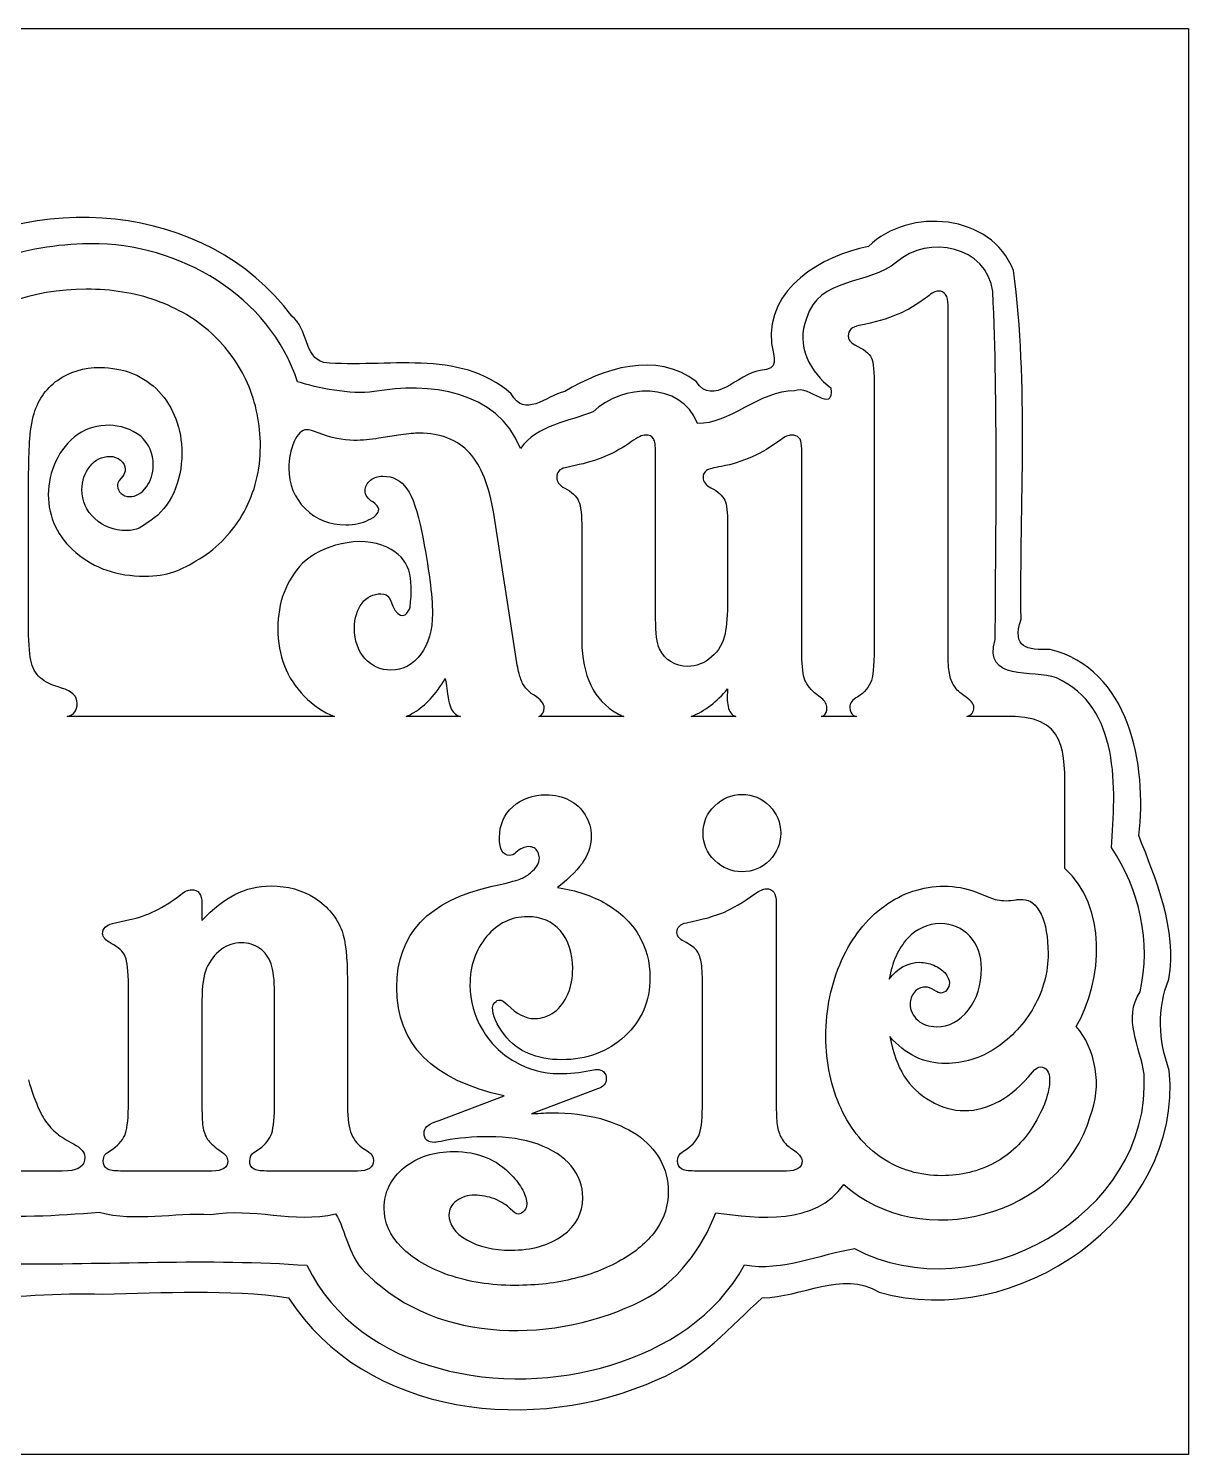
# Model space of a CAD drawing. Extents: x 1 to 301, y 0 to 200.
# Drawn here: x 138 to 300.7, y -0.1 to 199.9 of the extents above; entities that cross this region are included whole.
import ezdxf

# ---------------------------------------------------------------- set-up
doc = ezdxf.new("R2010")
doc.units = 0
doc.layers.add('Ebene_1', color=7, linetype='CONTINUOUS')

msp = doc.modelspace()

# ---------------------------------------------------------------- linework, layer by layer
at = {"layer": 'Ebene_1', "color": 7}
for points in [[(0.711916, 199.947045), (300.711916, 199.947045), (300.711916, -0.052955), (0.711916, -0.052955)], [(146.729819, 169.770033)], [(146.069189, 163.386542)], [(196.434589, 108.76714)], [(236.044057, 107.312447)], [(243.492795, 87.096823)], [(162.290591, 77.222063)], [(258.701669, 66.597893)], [(258.789839, 58.574673)], [(217.791989, 51.212673)], [(244.286302, 39.706823)]]:
    msp.add_lwpolyline(points, close=True, dxfattribs=at)
for points in [[(266.991004, 112.381906), (266.991004, 161.138618)], [(256.630913, 149.676787), (256.630913, 113.924964)], [(190.175023, 142.975904), (187.088907, 142.49118)], [(225.949065, 117.142856), (225.949065, 140.507321)], [(246.447556, 112.690413), (246.447556, 140.507321), (246.447556, 140.992045), (246.403632, 141.432846)], [(214.663449, 138.655753), (213.252682, 138.347246)], [(137.95754, 116.702055), (137.95754, 137.112695)], [(151.183087, 137.157137), (150.698362, 136.539602)], [(206.485654, 110.97114), (203.223839, 131.910945)], [(236.044057, 130.456255), (236.044057, 119.876023)], [(215.588974, 129.794797), (215.588974, 113.968888)], [(249.225165, 106.033973), (248.255197, 106.783281)], [(180.905304, 103.447567), (143.403718, 103.447567)], [(198.552806, 103.447567), (190.925882, 103.447567)], [(221.467685, 103.447567), (209.540766, 103.447567)], [(237.20316, 103.447567), (230.941525, 103.447567)], [(254.110654, 103.447567), (249.176587, 103.447567)], [(276.383524, 103.447567), (269.591363, 103.447567)], [(283.372432, 82.132589), (283.372432, 91.432426)], [(270.824693, 78.853163), (272.852543, 78.059653)], [(162.290591, 77.222063), (162.290591, 74.841543)], [(242.875623, 77.354313), (242.875623, 48.788073)], [(149.726731, 74.400713), (152.195421, 74.973793)], [(182.701351, 66.553803), (182.701351, 49.537493)], [(151.975001, 49.361163), (151.975001, 50.198753), (151.975001, 65.716213)], [(172.473931, 49.361163), (172.473931, 50.198753), (172.473931, 64.658203)], [(232.51595, 49.361163), (232.51595, 50.331003), (232.51595, 65.892553)], [(162.290591, 63.644283), (162.290591, 48.788073)], [(195.000711, 46.583883), (195.573801, 46.804303), (204.699131, 50.242833)], [(217.791989, 51.212673), (208.534411, 47.730063)], [(169.696661, 42.395933), (170.357911, 42.836773)], [(184.729201, 43.013103), (185.610881, 42.440013)], [(229.738676, 42.395933), (230.355848, 42.836773)], [(143.466841, 39.750913), (142.673341, 39.706813), (125.833361, 39.706813)], [(163.701271, 39.706823), (150.872911, 39.706823)], [(184.112031, 39.706823), (171.371841, 39.706823)], [(244.286302, 39.706823), (231.413857, 39.706823)]]:
    msp.add_lwpolyline(points, dxfattribs=at)
for points in [[(174.894541, 159.613423), (162.997691, 175.762553), (138.249621, 177.399403), (122.326181, 166.427873)], [(276.1445, 166.015763), (273.058112, 173.968783), (261.542253, 174.955403), (255.816377, 169.377093)], [(273.262661, 163.039179), (272.388676, 169.495319), (264.247942, 171.025282), (259.735322, 167.199648)], [(145.540239, 169.736457), (136.773448, 169.466678), (127.041771, 166.241216), (120.642535, 159.971679)], [(146.729832, 169.770046), (146.332603, 169.766792), (145.936238, 169.755468), (145.540239, 169.736457)], [(175.714095, 150.396538), (171.798814, 162.444083), (159.043863, 169.870932), (146.729819, 169.770033)], [(255.816377, 169.377093), (249.184997, 168.056413), (241.478447, 163.554593), (242.195287, 155.783343)], [(259.735322, 167.199648), (255.88123, 163.845525), (248.759718, 165.204978), (247.137642, 159.263699)], [(277.220672, 117.101703), (277.006054, 133.380213), (278.34205, 149.875853), (276.1445, 166.015763)], [(146.069189, 163.386542), (138.369229, 163.386542), (131.536182, 160.874043), (125.570182, 155.848502)], [(155.855671, 161.799561), (152.857981, 162.857571), (149.595889, 163.386542), (146.069189, 163.386542)], [(264.081106, 162.328728), (262.670427, 161.241327), (261.289072, 160.418534), (259.937173, 159.860144)], [(265.580238, 163.122478), (265.198179, 163.122478), (264.698276, 162.857727), (264.081106, 162.328728)], [(266.991004, 161.138618), (266.991004, 162.461128), (266.520691, 163.122478), (265.580238, 163.122478)], [(273.598558, 114.254042), (273.670879, 130.51214), (273.980799, 146.842771), (273.262661, 163.039179)], [(163.614371, 157.214827), (161.527739, 159.154508), (158.94153, 160.682781), (155.855671, 161.799561)], [(179.382821, 153.101703), (176.608291, 153.810503), (177.154671, 157.938493), (174.894541, 159.613423)], [(247.137642, 159.263699), (245.51486, 155.611843), (247.727115, 151.540025), (250.545703, 149.574366)], [(254.470839, 158.27316), (253.471608, 158.096831), (252.972223, 157.611979), (252.972223, 156.81847)], [(259.937173, 159.860144), (258.467714, 159.242974), (256.645634, 158.714001), (254.470839, 158.27316)], [(168.68383, 150.205953), (167.508267, 152.850982), (165.818561, 155.186978), (163.614371, 157.214827)], [(252.972223, 156.81847), (252.972223, 156.31886), (253.280576, 155.9072), (253.897746, 155.583919)], [(205.671881, 148.730603), (198.291541, 155.165343), (188.114361, 152.240623), (179.382821, 153.101703)], [(231.656227, 150.435683), (226.069077, 154.709313), (218.550989, 152.298013), (213.218761, 149.031393)], [(242.195287, 155.783343), (242.544597, 153.782073), (243.452767, 152.059783), (240.603487, 152.002093)], [(253.897746, 155.583919), (255.132091, 154.996139), (255.911276, 154.378911), (256.234557, 153.732352)], [(142.013621, 150.60231), (143.718191, 151.80727), (145.716245, 152.409954), (148.008606, 152.409954)], [(148.008606, 152.409954), (149.595613, 152.409954), (151.138931, 152.116134), (152.637779, 151.528351)], [(240.603487, 152.002093), (237.516277, 151.520033), (234.002867, 146.762723), (231.656227, 150.435683)], [(256.234557, 153.732352), (256.499055, 153.115171), (256.630913, 151.763415), (256.630913, 149.676787)], [(138.618998, 145.532853), (139.206778, 147.707654), (140.338441, 149.39736), (142.013621, 150.60231)], [(152.637779, 151.528351), (153.989678, 150.969953), (155.194525, 150.147171), (156.252546, 149.05977)], [(170.491471, 141.344994), (170.491471, 144.489636), (169.888787, 147.443383), (168.68383, 150.205953)], [(186.471577, 149.016778), (183.057817, 148.555585), (178.480784, 149.54908), (175.714095, 150.396538)], [(206.975753, 141.064808), (203.762822, 149.20922), (194.02464, 150.38678), (186.471577, 149.016778)], [(231.844517, 144.560718), (229.439243, 150.522646), (221.26729, 150.089391), (217.190633, 146.201447)], [(250.545703, 149.574366), (250.89077, 145.623629), (247.580692, 150.061189), (245.446272, 149.121164)], [(156.252546, 149.05977), (157.281166, 147.94298), (158.074371, 146.649879), (158.632761, 145.18042)], [(213.218761, 149.031393), (210.459131, 148.394353), (207.589001, 145.228223), (205.671881, 148.730603)], [(245.446272, 149.121164), (240.465409, 149.164114), (236.164165, 144.34797), (231.844517, 144.560718)], [(217.190633, 146.201447), (213.699823, 144.779143), (209.355198, 144.353555), (206.975753, 141.064808)], [(137.95754, 137.112695), (138.037627, 139.925809), (137.969129, 142.926485), (138.618998, 145.532853)], [(153.696113, 142.755763), (151.016243, 144.81198), (147.485948, 144.714489), (144.923522, 143.06427)], [(158.632761, 145.18042), (159.191162, 143.71097), (159.470437, 142.123523), (159.470437, 140.418952)], [(144.923522, 143.06427), (142.098052, 141.047174), (140.760636, 137.724854), (140.735146, 134.600188)], [(155.459312, 138.699679), (155.459312, 140.31608), (154.871683, 141.66837), (153.696113, 142.755763)], [(175.230717, 142.005936), (174.731106, 140.830366), (174.48089, 139.581387), (174.48089, 138.258878)], [(176.94999, 143.681286), (176.30343, 143.681286), (175.730335, 143.122727), (175.230717, 142.005936)], [(178.580897, 143.240488), (177.875558, 143.534376), (177.332051, 143.681286), (176.94999, 143.681286)], [(183.606433, 142.18267), (182.078202, 142.18267), (180.403019, 142.535145), (178.580897, 143.240488)], [(187.088907, 142.49118), (185.972117, 142.285458), (184.811393, 142.18267), (183.606433, 142.18267)], [(192.775899, 143.196561), (192.129339, 143.196561), (191.262416, 143.122864), (190.175023, 142.975904)], [(199.829214, 140.418952), (198.124641, 142.270464), (195.773585, 143.196561), (192.775899, 143.196561)], [(222.55444, 142.005936), (220.320867, 140.389536), (217.690531, 139.272923), (214.663449, 138.655753)], [(224.538299, 142.931978), (224.068074, 142.931978), (223.406727, 142.623106), (222.55444, 142.005936)], [(225.64004, 142.402811), (225.434316, 142.755472), (225.067304, 142.931978), (224.538299, 142.931978)], [(225.949065, 140.507321), (225.949065, 141.447779), (225.845764, 142.079522), (225.64004, 142.402811)], [(243.449805, 142.226596), (240.892949, 140.316294), (238.145296, 139.081851), (235.206381, 138.523462)], [(244.992863, 142.931978), (244.610808, 142.931978), (244.096368, 142.696814), (243.449805, 142.226596)], [(246.403632, 141.432846), (246.403632, 142.432074), (245.933317, 142.931978), (244.992863, 142.931978)], [(159.470437, 140.418952), (159.470437, 138.361714), (159.088374, 136.49551), (158.324254, 134.820329)], [(168.199102, 132.175528), (169.727344, 134.938109), (170.491471, 137.994636), (170.491471, 141.344994)], [(203.223839, 131.910945), (202.636051, 135.760926), (201.504394, 138.596823), (199.829214, 140.418952)], [(145.452172, 135.261128), (145.452172, 136.52486), (145.834244, 137.626937), (146.598355, 138.567388)], [(146.598355, 138.567388), (147.333085, 139.478446), (148.259174, 139.934228), (149.375964, 139.934228)], [(149.375964, 139.934228), (149.934354, 139.934228), (150.433739, 139.757722), (150.87458, 139.405061)], [(150.87458, 139.405061), (151.31541, 139.023003), (151.536038, 138.596817), (151.536038, 138.126587)], [(151.536038, 138.126587), (151.536038, 137.803308), (151.418209, 137.480408), (151.183087, 137.157137)], [(154.489347, 135.658003), (155.135906, 136.510284), (155.459312, 137.52412), (155.459312, 138.699679)], [(174.48089, 138.258878), (174.48089, 136.025308), (175.245017, 134.144568), (176.773256, 132.616329)], [(213.252682, 138.347246), (212.459176, 138.170904), (212.062576, 137.715122), (212.062576, 136.980404)], [(235.206381, 138.523462), (234.089593, 138.347122), (233.384124, 138.156101), (233.090233, 137.950371)], [(150.698362, 136.539602), (150.522033, 136.333873), (150.433779, 136.06965), (150.433779, 135.746371)], [(185.193414, 135.128836), (185.193414, 135.687226), (185.443112, 136.172596), (185.942722, 136.584045)], [(185.942722, 136.584045), (186.412953, 136.966106), (186.986048, 137.157137), (187.661998, 137.157137)], [(187.661998, 137.157137), (189.102066, 137.157137), (190.233734, 136.56899), (191.056623, 135.39342)], [(212.062576, 136.980404), (212.062576, 136.686504), (212.150825, 136.422292), (212.327159, 136.18717)], [(212.327159, 136.18717), (212.532884, 135.922671), (212.826701, 135.687507), (213.208759, 135.481788)], [(233.090233, 137.950371), (232.766949, 137.71526), (232.605508, 137.377318), (232.605506, 136.936477)], [(232.605506, 136.936477), (232.605506, 136.378088), (232.973036, 135.907762), (233.707765, 135.525711)], [(140.735146, 134.600188), (140.735146, 131.367377), (142.028258, 128.648802), (144.614496, 126.444613)], [(147.259814, 131.205563), (146.054864, 132.322353), (145.452172, 133.67412), (145.452172, 135.261128)], [(150.433779, 135.746371), (150.433779, 135.3937), (150.610285, 135.055758), (150.962946, 134.73248)], [(150.962946, 134.73248), (151.286227, 134.438589), (151.66829, 134.291679), (152.109129, 134.291679)], [(152.109129, 134.291679), (153.049579, 134.291679), (153.842787, 134.746934), (154.489347, 135.658003)], [(158.324254, 134.820329), (157.560143, 133.174539), (156.487663, 131.881428), (155.106363, 130.94098)], [(186.251231, 133.541855), (185.545892, 133.982685), (185.193414, 134.511667), (185.193414, 135.128836)], [(191.056623, 135.39342), (191.850129, 134.24725), (192.540544, 132.2196), (193.128332, 129.310072)], [(213.208759, 135.481788), (214.1786, 134.982167), (214.824895, 134.379486), (215.148176, 133.674146)], [(233.707765, 135.525711), (234.677606, 135.026093), (235.323901, 134.452998), (235.647182, 133.806438)], [(161.939021, 125.563014), (164.55466, 127.150022), (166.641484, 129.35417), (168.199102, 132.175528)], [(176.773256, 132.616329), (178.301487, 131.088098), (180.197279, 130.323963), (182.460247, 130.323963)], [(185.678139, 131.029345), (186.618589, 131.470186), (187.088905, 131.969563), (187.088907, 132.527961)], [(187.088907, 132.527961), (187.088907, 132.851242), (186.809621, 133.189184), (186.251231, 133.541855)], [(215.148176, 133.674146), (215.442067, 132.968804), (215.588974, 131.675706), (215.588974, 129.794797)], [(235.647182, 133.806438), (235.911684, 133.189268), (236.044057, 132.072655), (236.044057, 130.456255)], [(151.66833, 129.530213), (149.93437, 129.530213), (148.464763, 130.088783), (147.259814, 131.205563)], [(155.106363, 130.94098), (153.725082, 130.000529), (153.284731, 129.530213), (151.66833, 129.530213)], [(182.460247, 130.323963), (183.694589, 130.323963), (184.76707, 130.559117), (185.678139, 131.029345)], [(188.23509, 127.193921), (184.54872, 129.025957), (178.856159, 127.383403), (176.420823, 124.945998)], [(193.128332, 129.310072), (194.127557, 124.225751), (194.627463, 120.419622), (194.627463, 117.892164)], [(144.614496, 126.444613), (147.171355, 124.240433), (150.389834, 123.138354), (154.269205, 123.138354)], [(191.496905, 118.773763), (191.95746, 122.985626), (191.595619, 125.604564), (188.23509, 127.193921)], [(154.269205, 123.138354), (157.472624, 123.138354), (159.32339, 123.946603), (161.939021, 125.563014)], [(176.420823, 124.945998), (174.099083, 122.536085), (172.938348, 119.479571), (172.938348, 115.776529)], [(184.752615, 119.346856), (185.428554, 120.228524), (186.310014, 120.669773), (187.397414, 120.669773)], [(187.397414, 120.669773), (188.661154, 120.669773), (188.602102, 119.905635), (189.336831, 118.377404)], [(183.694798, 115.820455), (183.694798, 117.260524), (184.047265, 118.435784), (184.752615, 119.346856)], [(189.336831, 118.377404), (190.511753, 116.737324), (191.303484, 118.155154), (191.496905, 118.773763)], [(236.044057, 119.876023), (236.044057, 117.760012), (235.92622, 116.158547), (235.691106, 115.071147)], [(138.266563, 111.368015), (138.060844, 112.367243), (137.95754, 114.145195), (137.95754, 116.702055)], [(194.627463, 117.892164), (194.627463, 115.570424), (194.083438, 113.67515), (192.99604, 112.205688)], [(226.477716, 112.954996), (226.125045, 113.719108), (225.949065, 115.115004), (225.949065, 117.142856)], [(281.283172, 112.869283), (278.080267, 112.758283), (275.889138, 113.005233), (277.220672, 117.101703)], [(172.938348, 115.776529), (172.938348, 111.98533), (174.172275, 108.826015), (176.640964, 106.298556)], [(185.14949, 111.588156), (184.17965, 112.704947), (183.694798, 114.115874), (183.694798, 115.820455)], [(235.691106, 115.071147), (235.426607, 113.748638), (234.794846, 112.661095), (233.795615, 111.808813)], [(282.186665, 108.853854), (278.902747, 110.09343), (271.82655, 108.275202), (273.598558, 114.254042)], [(192.99604, 112.205688), (191.908645, 110.706848), (190.512751, 109.957246), (188.808181, 109.957246)], [(215.588974, 113.968888), (215.588974, 111.647148), (216.015165, 109.604448), (216.867449, 107.841098)], [(230.445432, 110.486413), (228.652694, 110.486413), (227.33, 111.309206), (226.477716, 112.954996)], [(246.800507, 108.854989), (246.565396, 109.648498), (246.447556, 110.927063), (246.447556, 112.690413)], [(256.630913, 113.924964), (256.630913, 111.250543), (256.499055, 109.443005), (256.234557, 108.502556)], [(267.167222, 109.516448), (267.049665, 110.133617), (266.991004, 111.088776), (266.991004, 112.381906)], [(293.726331, 86.770953), (294.959677, 96.602543), (292.414089, 110.164323), (281.283172, 112.869283)], [(139.588963, 108.899431), (138.913024, 109.487222), (138.472295, 110.310004), (138.266563, 111.368015)], [(188.808181, 109.957246), (187.338732, 109.957246), (186.119339, 110.500756), (185.14949, 111.588156)], [(206.970897, 108.899431), (206.794561, 109.340269), (206.632601, 110.030689), (206.485654, 110.97114)], [(233.795615, 111.808813), (232.796384, 110.927134), (231.679776, 110.486413), (230.445432, 110.486413)], [(142.586714, 107.444739), (141.264204, 107.8268), (140.264924, 108.311652), (139.588963, 108.899431)], [(192.026588, 104.00619), (193.642999, 104.976028), (195.112082, 106.562959), (196.434589, 108.76714)], [(196.434589, 108.76714), (196.522758, 108.29692), (196.655124, 107.414942), (196.831464, 106.121822)], [(207.720205, 107.444739), (207.396924, 107.8268), (207.147232, 108.311652), (206.970897, 108.899431)], [(248.255197, 106.783281), (247.520473, 107.40045), (247.035621, 108.09087), (246.800507, 108.854989)], [(256.234557, 108.502556), (255.911276, 107.562095), (255.264465, 106.79797), (254.294621, 106.21019)], [(267.828162, 107.753248), (267.504886, 108.252858), (267.284779, 108.840498), (267.167222, 109.516448)], [(289.897304, 85.07081), (290.50597, 93.295801), (291.207814, 104.807264), (282.186665, 108.853854)], [(144.790714, 105.284149), (144.790714, 106.283377), (144.056172, 107.003909), (142.586714, 107.444739)], [(176.640964, 106.298556), (177.873515, 105.020915), (179.296063, 104.071757), (180.905304, 103.447567)], [(196.831464, 106.121822), (196.978411, 105.063812), (197.257691, 104.343806), (197.66914, 103.961748)], [(208.822462, 106.474774), (208.381627, 106.768662), (208.014097, 107.092068), (207.720205, 107.444739)], [(210.321081, 104.66713), (210.321083, 105.25491), (209.821693, 105.857593), (208.822462, 106.474774)], [(216.867449, 107.841098), (217.719735, 106.077748), (218.939645, 104.770103), (220.526658, 103.917822)], [(230.941525, 103.447567), (232.844911, 104.227096), (234.546026, 105.514818), (236.044057, 107.312447)], [(236.044057, 107.312447), (236.014667, 107.047949), (236.000131, 106.636289), (236.000131, 106.077899)], [(236.000131, 106.077899), (236.000131, 105.137448), (236.16158, 104.431979), (236.484856, 103.961748)], [(249.974473, 104.66713), (249.974473, 105.166751), (249.72478, 105.622522), (249.225165, 106.033973)], [(254.294621, 106.21019), (253.559894, 105.828129), (253.192364, 105.328742), (253.192364, 104.711572)], [(269.195004, 106.386406), (268.636609, 106.739077), (268.180833, 107.194858), (267.828162, 107.753248)], [(270.605771, 104.711572), (270.605771, 105.240572), (270.135458, 105.798626), (269.195004, 106.386406)], [(143.403718, 103.447567), (144.326907, 103.708436), (144.790714, 104.319147), (144.790714, 105.284149)], [(190.925882, 103.447567), (191.310096, 103.611638), (191.677928, 103.796989), (192.026588, 104.00619)], [(209.540766, 103.447567), (210.06036, 103.647968), (210.321083, 104.05372), (210.321081, 104.66713)], [(249.533672, 103.609315), (249.827563, 103.815034), (249.974473, 104.167512), (249.974473, 104.66713)], [(253.192364, 104.711572), (253.192364, 104.211951), (253.36886, 103.844424), (253.721531, 103.609315)], [(269.591363, 103.447567), (270.266906, 103.652876), (270.605771, 104.073913), (270.605771, 104.711572)], [(197.66914, 103.961748), (197.888048, 103.727198), (198.184149, 103.557327), (198.552806, 103.447567)], [(220.526658, 103.917822), (220.826518, 103.742432), (221.142774, 103.589196), (221.467685, 103.447567)], [(236.484856, 103.961748), (236.65693, 103.727108), (236.89787, 103.557317), (237.20316, 103.447567)], [(249.176587, 103.447567), (249.320444, 103.491766), (249.441665, 103.544865), (249.533672, 103.609315)], [(253.721531, 103.609315), (253.822726, 103.544916), (253.954745, 103.491808), (254.110654, 103.447567)], [(283.372432, 91.432426), (283.255068, 96.950121), (284.268139, 103.180299), (276.383524, 103.447567)], [(205.889391, 90.799853), (207.153125, 91.91664), (208.710748, 92.475033), (210.56226, 92.475033)], [(210.56226, 92.475033), (211.796604, 92.475033), (212.884003, 92.225227), (213.824455, 91.725613)], [(234.235215, 90.932103), (235.352003, 91.99011), (236.63043, 92.519113), (238.070498, 92.519113)], [(238.070498, 92.519113), (239.569344, 92.519113), (240.847772, 91.99011), (241.905781, 90.932103)], [(204.037871, 86.479643), (204.037871, 88.213603), (204.655045, 89.653673), (205.889391, 90.799853)], [(213.824455, 91.725613), (214.735519, 91.255387), (215.484942, 90.56474), (216.072724, 89.653673)], [(232.604117, 87.096823), (232.604117, 88.595663), (233.147817, 89.87409), (234.235215, 90.932103)], [(241.905781, 90.932103), (242.963791, 89.87409), (243.492795, 88.595663), (243.492795, 87.096823)], [(216.072724, 89.653673), (216.631118, 88.742613), (216.910315, 87.758077), (216.910315, 86.700063)], [(205.448551, 83.966873), (204.508098, 83.966873), (204.037871, 84.804463), (204.037871, 86.479643)], [(216.910315, 86.700063), (216.910315, 85.49511), (216.57234, 84.348933), (215.896389, 83.261533)], [(234.235215, 83.261533), (233.147817, 84.319547), (232.604117, 85.597977), (232.604117, 87.096823)], [(243.492795, 87.096823), (243.492795, 85.597977), (242.963791, 84.319547), (241.905781, 83.261533)], [(297.960906, 66.591933), (299.13112, 73.647773), (296.165339, 80.585783), (293.726331, 86.770953)], [(206.330221, 84.363633), (206.065721, 84.099127), (205.771831, 83.966873), (205.448551, 83.966873)], [(208.093571, 85.201223), (207.564565, 85.201223), (206.976781, 84.922027), (206.330221, 84.363633)], [(208.887081, 85.024883), (208.681355, 85.142443), (208.416851, 85.201223), (208.093571, 85.201223)], [(209.416081, 84.451793), (209.269135, 84.7163), (209.092801, 84.90733), (208.887081, 85.024883)], [(209.636501, 83.614203), (209.636501, 83.87871), (209.563028, 84.157907), (209.416081, 84.451793)], [(293.917214, 64.836387), (295.508774, 71.753143), (293.860216, 79.232599), (289.897304, 85.07081)], [(208.402161, 81.542273), (209.225055, 82.188833), (209.636501, 82.879477), (209.636501, 83.614203)], [(215.896389, 83.261533), (215.220439, 82.174133), (213.986095, 80.9104), (212.193357, 79.470333)], [(238.070498, 81.674523), (236.63043, 81.674523), (235.352003, 82.203527), (234.235215, 83.261533)], [(241.905781, 83.261533), (240.847772, 82.203527), (239.569344, 81.674523), (238.070498, 81.674523)], [(284.959934, 59.980453), (288.793679, 66.535907), (289.258782, 76.923237), (283.372432, 82.132589)], [(203.023941, 79.646673), (204.993015, 80.087507), (206.286138, 80.42548), (206.903311, 80.660593)], [(206.903311, 80.660593), (207.344151, 80.778153), (207.843768, 81.072047), (208.402161, 81.542273)], [(152.195421, 74.973793), (154.546555, 75.44402), (156.912381, 76.604893), (159.292901, 78.456413)], [(159.292901, 78.456413), (159.880681, 78.92664), (160.380298, 79.161753), (160.791751, 79.161753)], [(160.791751, 79.161753), (161.790978, 79.161753), (162.290591, 78.51519), (162.290591, 77.222063)], [(162.290591, 74.841543), (163.848218, 76.487337), (165.391148, 77.706987), (166.919381, 78.500493)], [(166.919381, 78.500493), (168.477008, 79.294), (170.166885, 79.690753), (171.989011, 79.690753)], [(171.989011, 79.690753), (174.310751, 79.690753), (176.367991, 79.117667), (178.160731, 77.971493)], [(189.622491, 65.451713), (189.622491, 72.945947), (194.089641, 77.6776), (203.023941, 79.646673)], [(212.193357, 79.470333), (214.808991, 79.058887), (217.08665, 78.29477), (219.026333, 77.177983)], [(235.60181, 76.031803), (236.747987, 76.531423), (238.17336, 77.38371), (239.87793, 78.588663)], [(239.87793, 78.588663), (240.553881, 79.05889), (241.082886, 79.294003), (241.464944, 79.294003)], [(241.464944, 79.294003), (242.405397, 79.294003), (242.875623, 78.64744), (242.875623, 77.354313)], [(258.040415, 76.869393), (260.597271, 78.720913), (263.38924, 79.646673), (266.416321, 79.646673)], [(266.416321, 79.646673), (268.032724, 79.646673), (269.502181, 79.38217), (270.824693, 78.853163)], [(272.852543, 78.059653), (273.469715, 77.765767), (274.233833, 77.618823), (275.144897, 77.618823)], [(178.160731, 77.971493), (179.982858, 76.766533), (181.246591, 75.223603), (181.951931, 73.342703)], [(219.026333, 77.177983), (220.995406, 76.002417), (222.508947, 74.547653), (223.566956, 72.813693)], [(230.26768, 74.532963), (232.530644, 74.973797), (234.308688, 75.47341), (235.60181, 76.031803)], [(252.04503, 69.242913), (253.514488, 72.505107), (255.512949, 75.047267), (258.040415, 76.869393)], [(275.144897, 77.618823), (275.556345, 77.618823), (276.026571, 77.662907), (276.555575, 77.751073)], [(276.555575, 77.751073), (276.702521, 77.780473), (277.011107, 77.795173), (277.481333, 77.795173)], [(277.481333, 77.795173), (278.509953, 77.795173), (279.362239, 77.10453), (280.038189, 75.723243)], [(148.360141, 72.990033), (148.360141, 73.72476), (148.815671, 74.194987), (149.726731, 74.400713)], [(207.961321, 75.370553), (205.698355, 75.370553), (203.788061, 74.444793), (202.230441, 72.593273)], [(212.590111, 73.386783), (211.443935, 74.709297), (209.901005, 75.370553), (207.961321, 75.370553)], [(228.945169, 73.166363), (228.945169, 73.90109), (229.386006, 74.356623), (230.26768, 74.532963)], [(265.887315, 74.400713), (264.123967, 74.400713), (262.595731, 73.710067), (261.302608, 72.328773)], [(270.031184, 72.637363), (268.943786, 73.81293), (267.562496, 74.400713), (265.887315, 74.400713)], [(280.038189, 75.723243), (280.684751, 74.34195), (281.008031, 72.505127), (281.008031, 70.212773)], [(149.550401, 71.623433), (148.756895, 72.064273), (148.360141, 72.519807), (148.360141, 72.990033)], [(181.951931, 73.342703), (182.451545, 71.90263), (182.701351, 69.639663), (182.701351, 66.553803)], [(202.230441, 72.593273), (200.672815, 70.712373), (199.894001, 68.434717), (199.894001, 65.760303)], [(214.309376, 68.096733), (214.309376, 70.30092), (213.736288, 72.06427), (212.590111, 73.386783)], [(223.566956, 72.813693), (224.624966, 71.050347), (225.15397, 69.051887), (225.15397, 66.818313)], [(229.915011, 71.932023), (229.26845, 72.22591), (228.945169, 72.637357), (228.945169, 73.166363)], [(261.302608, 72.328773), (260.009486, 70.947487), (259.142507, 69.037193), (258.701669, 66.597893)], [(271.662281, 68.096733), (271.662281, 69.948253), (271.118582, 71.461797), (270.031184, 72.637363)], [(151.534171, 69.771923), (151.240278, 70.477257), (150.579021, 71.094427), (149.550401, 71.623433)], [(164.979701, 70.785843), (164.098028, 70.080503), (163.422078, 69.19883), (162.951851, 68.140823)], [(167.801061, 71.711603), (166.772441, 71.711603), (165.831988, 71.403017), (164.979701, 70.785843)], [(170.402001, 70.918093), (169.667268, 71.4471), (168.800288, 71.711603), (167.801061, 71.711603)], [(171.989011, 68.757993), (171.695118, 69.66906), (171.166115, 70.389093), (170.402001, 70.918093)], [(231.678359, 70.697673), (231.32569, 71.079733), (230.737907, 71.491183), (229.915011, 71.932023)], [(232.339615, 69.022493), (232.192669, 69.757227), (231.972251, 70.31562), (231.678359, 70.697673)], [(281.008031, 70.212773), (281.008031, 67.567753), (280.346775, 65.069677), (279.024263, 62.718543)], [(151.975001, 65.716213), (151.975001, 67.744067), (151.828058, 69.09597), (151.534171, 69.771923)], [(162.951851, 68.140823), (162.511011, 67.14159), (162.290591, 65.642743), (162.290591, 63.644283)], [(172.473931, 64.658203), (172.473931, 66.509723), (172.312291, 67.87632), (171.989011, 68.757993)], [(213.64812, 64.525953), (214.088958, 65.64274), (214.309376, 66.833), (214.309376, 68.096733)], [(232.51595, 65.892553), (232.51595, 67.362007), (232.457172, 68.40532), (232.339615, 69.022493)], [(249.840844, 58.574653), (249.840844, 62.424633), (250.575573, 65.98072), (252.04503, 69.242913)], [(258.701669, 66.597893), (259.906624, 68.184907), (261.346692, 68.978413), (263.021873, 68.978413)], [(263.021873, 68.978413), (263.668435, 68.978413), (264.314996, 68.846163), (264.961557, 68.581663)], [(264.961557, 68.581663), (265.637507, 68.258377), (266.166512, 67.89101), (266.54857, 67.479563)], [(269.854849, 62.321773), (271.059804, 63.879393), (271.662281, 65.80438), (271.662281, 68.096733)], [(225.15397, 66.818313), (225.15397, 63.556113), (223.978404, 60.822923), (221.627272, 58.618743)], [(266.54857, 67.479563), (266.960018, 66.97995), (267.165742, 66.52442), (267.165742, 66.112973)], [(267.165742, 66.112973), (267.165742, 65.730913), (267.048186, 65.392937), (266.813073, 65.099043)], [(298.021456, 53.818493), (296.490116, 58.014433), (296.271441, 62.502203), (297.960906, 66.591933)], [(204.699131, 50.242833), (194.648038, 52.417633), (189.622491, 57.48726), (189.622491, 65.451713)], [(199.894001, 65.760303), (199.894001, 63.556117), (200.467091, 61.498877), (201.613271, 59.588583)], [(211.75252, 62.013183), (212.516638, 62.571577), (213.148505, 63.409167), (213.64812, 64.525953)], [(262.27245, 64.790463), (261.861002, 64.290843), (261.655278, 63.747143), (261.655278, 63.159363)], [(263.771296, 65.495803), (263.154124, 65.495803), (262.654509, 65.26069), (262.27245, 64.790463)], [(265.00564, 65.054963), (264.594192, 65.348857), (264.182744, 65.495803), (263.771296, 65.495803)], [(265.931398, 64.658203), (265.813842, 64.658203), (265.505256, 64.790457), (265.00564, 65.054963)], [(266.813073, 65.099043), (266.548571, 64.80515), (266.254679, 64.658203), (265.931398, 64.658203)], [(294.471702, 53.302724), (293.935521, 57.217112), (291.460057, 61.083342), (293.917214, 64.836387)], [(203.068031, 62.630353), (203.068031, 62.89486), (203.170891, 63.129973), (203.376611, 63.335693)], [(204.743211, 58.795073), (203.626425, 60.264533), (203.068031, 61.54296), (203.068031, 62.630353)], [(203.376611, 63.335693), (203.611725, 63.570807), (203.832145, 63.688363), (204.037871, 63.688363)], [(204.037871, 63.688363), (204.331765, 63.688363), (204.699128, 63.467947), (205.139961, 63.027113)], [(205.139961, 63.027113), (206.433088, 61.733987), (207.711518, 61.087423), (208.975251, 61.087423)], [(208.975251, 61.087423), (210.003868, 61.087423), (210.929624, 61.39601), (211.75252, 62.013183)], [(261.655278, 63.159363), (261.655278, 62.248297), (262.007948, 61.48418), (262.713287, 60.867013)], [(265.35831, 59.941253), (267.121659, 59.941253), (268.620505, 60.73476), (269.854849, 62.321773)], [(279.024263, 62.718543), (277.672363, 60.36741), (275.909015, 58.457117), (273.734218, 56.987663)], [(262.713287, 60.867013), (263.418627, 60.24984), (264.300301, 59.941253), (265.35831, 59.941253)], [(201.613271, 59.588583), (202.700665, 57.67829), (204.228898, 56.16475), (206.197971, 55.047963)], [(212.766446, 55.312463), (209.210363, 55.312463), (206.535951, 56.473333), (204.743211, 58.795073)], [(221.627272, 58.618743), (219.246752, 56.414557), (216.293144, 55.312463), (212.766446, 55.312463)], [(251.956863, 48.479483), (250.546184, 51.477177), (249.840844, 54.842233), (249.840844, 58.574653)], [(266.680823, 54.783473), (263.594963, 54.783473), (260.964635, 56.047207), (258.789839, 58.574673)], [(258.789839, 58.574653), (259.289455, 56.252913), (259.95071, 54.416093), (260.773606, 53.064193)], [(286.921054, 47.341947), (288.669075, 51.562197), (287.677436, 56.92506), (284.959934, 59.980453)], [(273.734218, 56.987663), (271.500643, 55.518203), (269.149511, 54.783473), (266.680823, 54.783473)], [(206.197971, 55.047963), (208.108265, 53.93117), (210.165505, 53.372773), (212.369692, 53.372773)], [(278.803845, 53.549113), (279.244683, 54.048727), (279.626741, 54.298533), (279.950021, 54.298533)], [(279.950021, 54.298533), (280.332081, 54.298533), (280.640667, 54.136893), (280.875779, 53.813613)], [(137.956381, 52.491103), (138.397221, 50.992257), (138.779281, 49.87547), (139.102561, 49.140743)], [(212.369692, 53.372773), (213.897928, 53.372773), (215.35269, 53.51972), (216.73398, 53.813613)], [(216.73398, 53.813613), (217.08665, 53.90178), (217.409931, 53.945863), (217.703822, 53.945863)], [(217.703822, 53.945863), (218.11527, 53.945863), (218.438551, 53.828307), (218.673664, 53.593193)], [(219.026333, 52.623353), (219.026333, 51.976793), (218.614885, 51.506567), (217.791989, 51.212673)], [(218.673664, 53.593193), (218.908777, 53.35808), (219.026333, 53.0348), (219.026333, 52.623353)], [(253.852476, 28.820498), (270.800531, 19.885474), (295.644808, 33.367074), (294.471702, 53.302724)], [(257.318327, 22.709113), (276.385624, 17.225743), (299.934598, 33.088013), (298.021456, 53.818493)], [(260.773606, 53.064193), (261.68467, 51.624127), (262.933708, 50.44856), (264.520721, 49.537493)], [(269.281763, 48.170903), (272.661515, 48.170903), (275.835542, 49.96364), (278.803845, 53.549113)], [(281.228449, 52.579273), (281.228449, 50.698367), (280.449637, 48.49418), (278.892012, 45.966713)], [(280.875779, 53.813613), (281.110893, 53.490333), (281.228449, 53.078887), (281.228449, 52.579273)], [(139.102561, 49.140743), (139.455228, 48.20029), (139.866675, 47.392087), (140.336901, 46.716133)], [(151.578251, 44.996873), (151.842751, 45.79038), (151.975001, 47.245143), (151.975001, 49.361163)], [(162.290591, 48.788073), (162.290591, 47.348007), (162.349371, 46.319387), (162.466931, 45.702213)], [(172.077181, 44.996873), (172.341681, 45.84916), (172.473931, 47.303923), (172.473931, 49.361163)], [(182.701351, 49.537493), (182.701351, 47.539033), (182.848298, 46.098967), (183.142191, 45.217293)], [(232.119196, 44.952783), (232.383699, 45.80507), (232.51595, 47.27453), (232.51595, 49.361163)], [(242.875623, 48.788073), (242.875623, 47.494947), (242.934402, 46.5398), (243.051958, 45.922633)], [(257.731829, 41.514253), (255.263141, 43.160047), (253.338153, 45.48179), (251.956863, 48.479483)], [(264.520721, 49.537493), (266.048957, 48.626433), (267.635971, 48.170903), (269.281763, 48.170903)], [(140.336901, 46.716133), (140.807128, 46.010793), (141.350828, 45.42301), (141.968001, 44.952783)], [(193.457781, 45.040953), (193.457781, 45.716907), (193.972091, 46.231217), (195.000711, 46.583883)], [(208.534411, 47.730063), (209.827533, 47.81823), (210.782679, 47.862313), (211.399851, 47.862313)], [(211.399851, 47.862313), (213.897928, 47.862313), (216.160892, 47.59781), (218.188743, 47.068803)], [(218.188743, 47.068803), (220.187205, 46.481023), (221.891775, 45.7316), (223.302454, 44.820533)], [(252.358308, 37.812815), (263.155276, 28.138058), (282.749593, 33.291771), (286.921054, 47.341947)], [(141.968001, 44.952783), (142.497001, 44.51195), (143.261118, 44.02703), (144.260351, 43.498023)], [(149.814901, 42.836773), (150.696575, 43.45394), (151.284358, 44.173973), (151.578251, 44.996873)], [(162.466931, 45.702213), (162.613878, 44.96748), (162.863685, 44.39439), (163.216351, 43.982943)], [(170.357911, 42.836773), (171.239585, 43.45394), (171.812675, 44.173973), (172.077181, 44.996873)], [(183.142191, 45.217293), (183.465471, 44.27684), (183.994475, 43.54211), (184.729201, 43.013103)], [(194.956621, 43.718443), (193.957395, 43.718443), (193.457781, 44.15928), (193.457781, 45.040953)], [(202.583111, 44.511953), (200.290758, 44.511953), (198.233518, 44.335617), (196.411391, 43.982943)], [(209.460171, 43.453943), (207.432318, 44.159283), (205.139965, 44.511953), (202.583111, 44.511953)], [(223.302454, 44.820533), (224.713133, 43.821307), (225.800531, 42.660437), (226.564648, 41.337923)], [(230.355848, 42.836773), (231.208134, 43.395167), (231.795916, 44.100503), (232.119196, 44.952783)], [(243.051958, 45.922633), (243.169514, 45.24668), (243.389933, 44.658897), (243.713213, 44.159283)], [(243.713213, 44.159283), (244.065883, 43.60089), (244.521415, 43.145357), (245.079808, 42.792683)], [(278.892012, 45.966713), (277.510723, 43.762527), (275.717985, 42.057957), (273.513799, 40.853003)], [(144.260351, 43.498023), (145.318358, 42.969017), (145.847361, 42.351847), (145.847361, 41.646513)], [(148.668721, 41.955093), (148.903835, 42.190207), (149.285895, 42.4841), (149.814901, 42.836773)], [(163.216351, 43.982943), (163.539631, 43.54211), (164.127415, 43.0278), (164.979701, 42.440013)], [(164.979701, 42.440013), (165.596875, 42.057953), (165.905461, 41.602423), (165.905461, 41.073423)], [(168.991321, 41.117503), (168.991321, 41.675897), (169.226435, 42.10204), (169.696661, 42.395933)], [(185.610881, 42.440013), (186.110495, 42.116733), (186.360301, 41.69059), (186.360301, 41.161583)], [(190.680501, 40.191743), (192.532021, 41.69059), (194.853765, 42.440013), (197.645731, 42.440013)], [(196.411391, 43.982943), (195.588491, 43.80661), (195.103568, 43.718443), (194.956621, 43.718443)], [(197.645731, 42.440013), (200.966705, 42.440013), (203.655811, 41.33792), (205.713051, 39.133733)], [(214.088957, 40.412163), (213.001559, 41.70529), (211.458631, 42.719217), (209.460171, 43.453943)], [(229.033336, 41.117503), (229.033336, 41.70529), (229.26845, 42.131433), (229.738676, 42.395933)], [(245.079808, 42.792683), (246.020261, 42.17551), (246.490487, 41.617117), (246.490487, 41.117503)], [(145.847361, 41.646513), (145.847361, 40.441553), (145.053855, 39.809687), (143.466841, 39.750913)], [(148.448311, 41.117503), (148.448311, 41.470177), (148.521781, 41.749373), (148.668721, 41.955093)], [(148.977311, 40.015413), (148.624645, 40.250527), (148.448311, 40.61789), (148.448311, 41.117503)], [(150.872911, 39.706823), (149.903071, 39.706823), (149.271205, 39.809687), (148.977311, 40.015413)], [(165.905461, 41.073423), (165.905461, 40.162357), (165.170731, 39.706823), (163.701271, 39.706823)], [(169.520321, 40.015413), (169.167655, 40.250527), (168.991321, 40.61789), (168.991321, 41.117503)], [(171.371841, 39.706823), (170.431388, 39.706823), (169.814215, 39.809687), (169.520321, 40.015413)], [(186.360301, 41.161583), (186.360301, 40.191743), (185.610878, 39.706823), (184.112031, 39.706823)], [(187.859151, 34.504943), (187.859151, 36.76791), (188.799601, 38.66351), (190.680501, 40.191743)], [(215.720055, 35.959713), (215.720055, 37.634893), (215.176356, 39.119043), (214.088957, 40.412163)], [(226.564648, 41.337923), (227.328766, 39.956637), (227.710825, 38.4284), (227.710825, 36.753213)], [(229.562341, 40.015413), (229.209671, 40.250527), (229.033336, 40.61789), (229.033336, 41.117503)], [(231.413857, 39.706823), (230.473405, 39.706823), (229.856233, 39.809687), (229.562341, 40.015413)], [(246.490487, 41.117503), (246.490487, 40.17705), (245.755759, 39.706823), (244.286302, 39.706823)], [(266.107735, 39.045573), (263.021875, 39.045573), (260.229907, 39.868467), (257.731829, 41.514253)], [(273.513799, 40.853003), (271.250835, 39.64805), (268.782147, 39.045573), (266.107735, 39.045573)], [(205.713051, 39.133733), (206.389005, 38.457787), (206.918008, 37.75245), (207.300061, 37.017723)], [(200.555261, 36.312383), (199.556028, 36.312383), (198.703741, 36.04788), (197.998401, 35.518873)], [(203.376611, 35.783373), (202.406771, 36.136047), (201.466321, 36.312383), (200.555261, 36.312383)], [(207.300061, 37.017723), (207.682121, 36.28299), (207.873151, 35.621733), (207.873151, 35.033953)], [(227.710825, 36.753213), (227.710825, 34.9017), (227.181821, 33.182437), (226.123811, 31.595423)], [(234.378008, 33.845623), (240.382451, 33.015466), (248.428655, 32.104506), (252.358308, 37.812815)], [(163.549775, 33.609456), (169.395164, 34.62467), (175.128111, 32.347579), (181.040181, 33.687482)], [(190.283751, 29.038563), (188.667351, 30.65497), (187.859151, 32.477097), (187.859151, 34.504943)], [(197.998401, 35.518873), (197.293061, 34.989867), (196.940391, 34.32861), (196.940391, 33.535103)], [(205.536721, 34.416783), (205.095881, 34.88701), (204.375845, 35.34254), (203.376611, 35.783373)], [(206.682891, 33.667353), (206.418391, 33.667353), (206.036335, 33.917163), (205.536721, 34.416783)], [(207.520481, 34.108193), (207.255981, 33.8143), (206.976785, 33.667353), (206.682891, 33.667353)], [(207.873151, 35.033953), (207.873151, 34.710673), (207.755595, 34.402087), (207.520481, 34.108193)], [(212.898697, 30.669663), (214.779603, 32.021563), (215.720055, 33.784913), (215.720055, 35.959713)], [(129.555469, 33.601704), (135.634779, 33.105372), (141.990697, 33.462983), (147.881997, 33.924151)], [(147.881997, 33.924151), (152.977988, 32.568188), (158.354205, 33.905895), (163.549775, 33.609456)], [(181.040181, 33.687482), (182.46861, 31.559253), (182.935841, 27.199158), (185.620261, 25.109717)], [(196.940391, 33.535103), (196.940391, 32.183203), (197.777981, 31.022333), (199.453161, 30.052493)], [(223.960039, 21.498048), (228.954756, 23.987381), (232.528774, 28.952525), (234.378008, 33.845623)], [(199.453161, 30.052493), (201.128341, 29.082653), (203.185581, 28.597733), (205.624881, 28.597733)], [(205.624881, 28.597733), (208.563797, 28.597733), (210.988403, 29.288377), (212.898697, 30.669663)], [(226.123811, 31.595423), (225.007024, 29.979017), (223.4494, 28.583033), (221.450938, 27.407473)], [(111.695321, 28.130993), (121.583611, 18.759123), (136.231651, 23.078503), (148.369151, 22.429823)], [(196.896311, 25.115113), (194.104338, 26.08496), (191.900151, 27.392777), (190.283751, 29.038563)], [(238.434295, 26.537434), (243.71399, 25.594364), (249.12543, 28.087422), (253.852476, 28.820498)], [(134.875761, 26.717266), (148.869301, 26.513685), (163.323358, 27.504849), (177.02461, 26.476972)], [(177.02461, 26.476972), (184.506889, 11.233937), (204.684646, 7.862617), (219.649398, 12.480919)], [(221.450938, 27.407473), (219.423087, 26.173127), (217.130734, 25.247367), (214.573878, 24.630193)], [(219.649398, 12.480919), (227.277957, 14.740328), (234.554279, 19.416518), (238.434295, 26.537434)], [(185.620261, 25.109717), (195.539302, 15.327515), (212.112151, 15.536536), (223.960039, 21.498048)], [(206.153891, 23.660353), (202.803525, 23.660353), (199.717665, 24.145273), (196.896311, 25.115113)], [(214.573878, 24.630193), (212.075801, 23.983633), (209.269139, 23.660353), (206.153891, 23.660353)], [(240.917937, 21.935683), (246.470847, 21.912683), (251.986137, 25.882023), (257.318327, 22.709113)], [(148.369151, 22.429823), (157.055681, 22.620063), (165.812091, 23.180893), (174.449221, 21.929823)], [(174.449221, 21.929823), (185.226801, 5.102223), (209.165061, 2.673653), (226.224577, 10.478653)], [(226.224577, 10.478653), (232.137027, 12.778003), (236.559517, 18.042153), (240.917937, 21.935683)]]:
    msp.add_open_spline(points, degree=3, dxfattribs=at)

doc.saveas('drawing.dxf')
